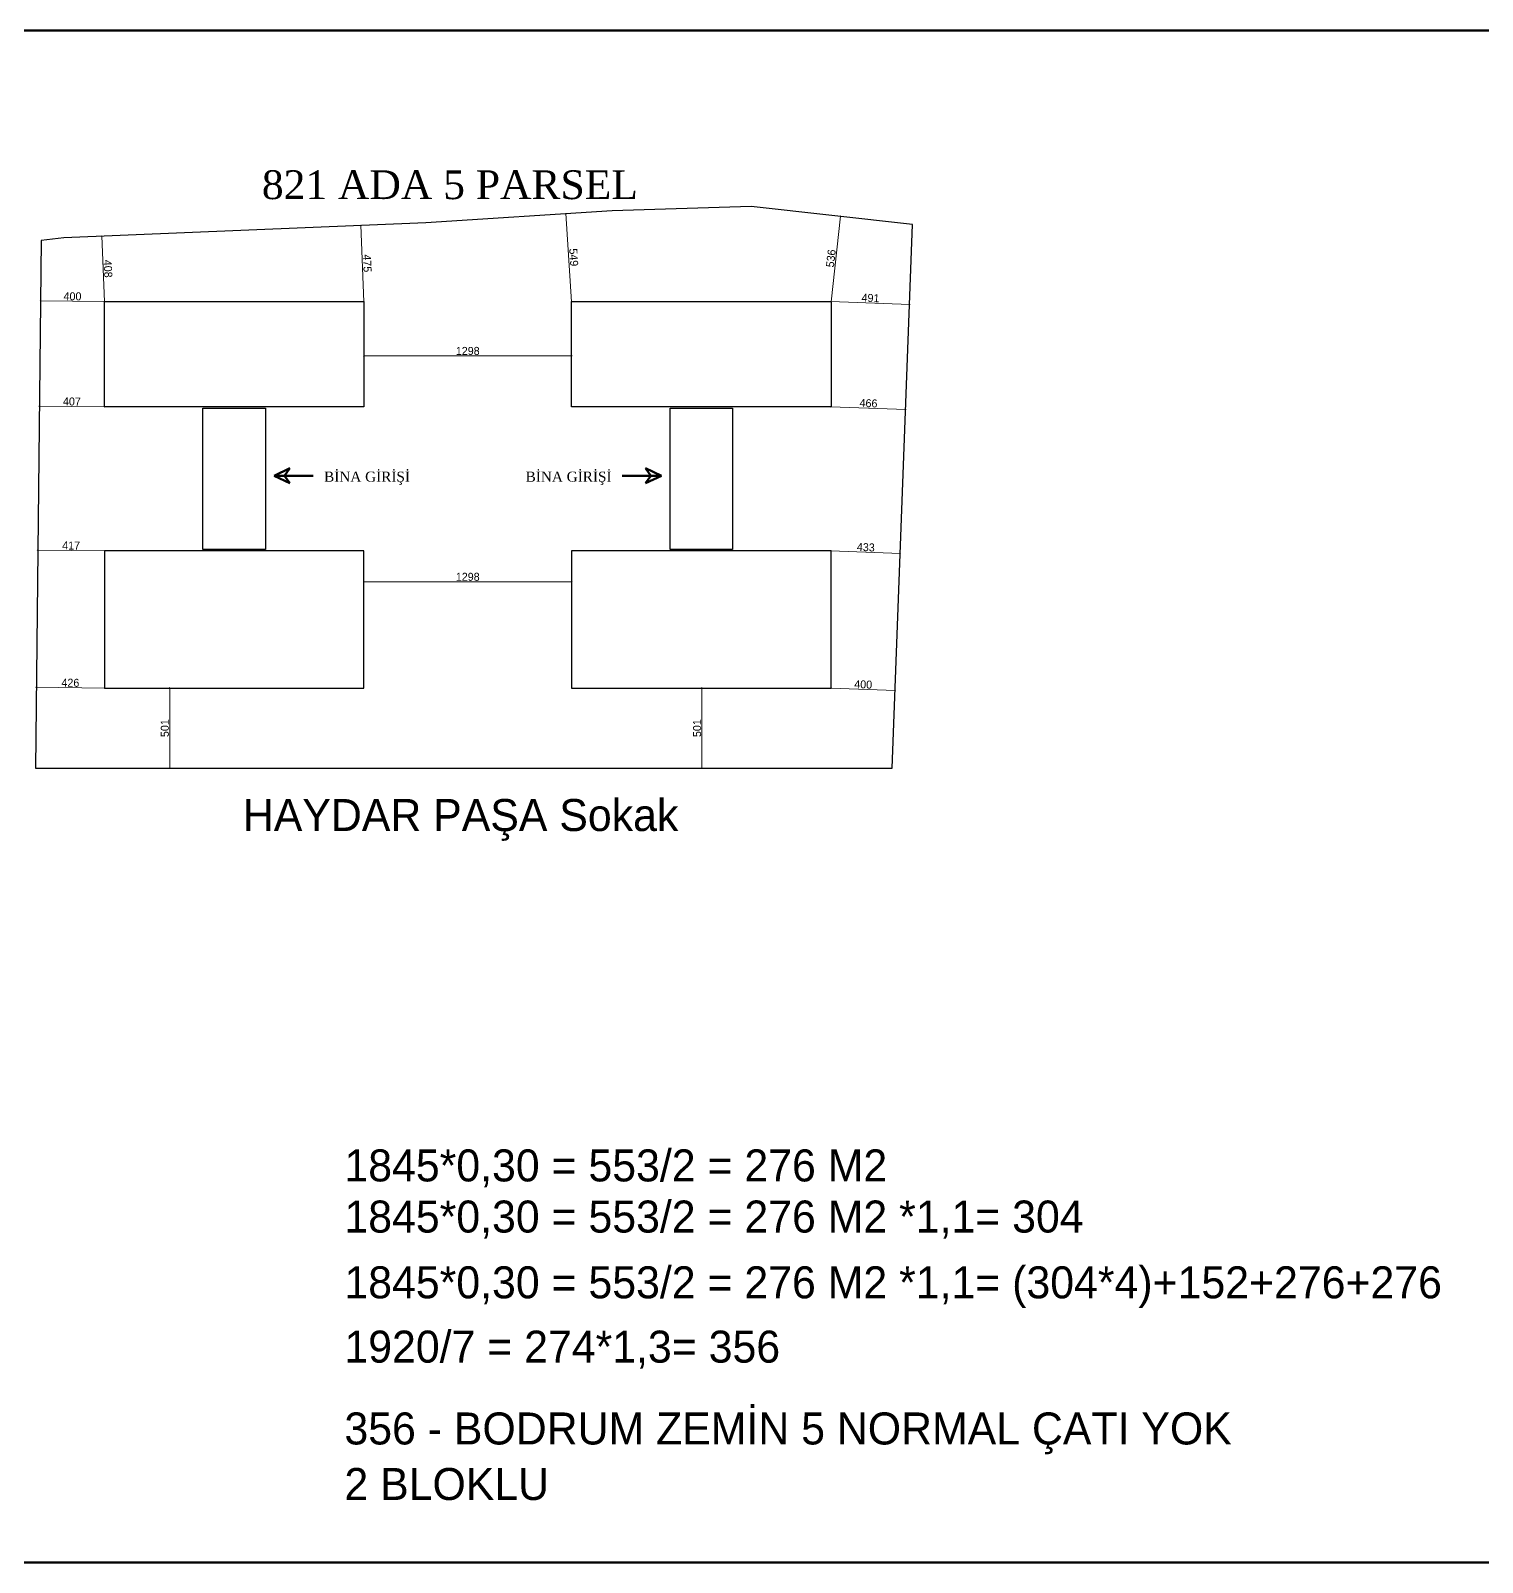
# Model space of a CAD drawing. Header units: centimetres. Extents: x 562865 to 1310255, y -148070 to 32737.
# Drawn here: x 603743 to 612811, y 1600 to 11172 of the extents above; entities that cross this region are included whole.
import ezdxf
from ezdxf.enums import TextEntityAlignment as Align

# ---------------------------------------------------------------- set-up
doc = ezdxf.new("R2010")
doc.units = ezdxf.units.CM
doc.header["$LTSCALE"] = 2.5
doc.layers.get('0').update_dxf_attribs({"color": 86})
for name, color, linetype, lineweight in [('DUVAR', 4, 'Continuous', 30), ('iç ölçü', 106, 'Continuous', 18), ('kolon', 1, 'Continuous', 53), ('Z_YOL_ADI', 7, 'Continuous', 0)]:
    doc.layers.add(name, color=color, linetype=linetype, lineweight=lineweight)
doc.layers.add('mahal', color=7, linetype='Continuous')
doc.styles.add('autodim', font='times.ttf')
doc.styles.add('PINAR', font='comic.ttf')
doc.dimstyles.new('TEMİZ ÖLÇÜ', dxfattribs={"dimtxt": 10, "dimasz": 5, "dimexe": 1.8, "dimexo": 0.625, "dimgap": 3, "dimtad": 1, "dimdec": 0, "dimrnd": 0.5, "dimzin": 1, "dimdsep": 46, "dimtxsty": 'PINAR', "dimblk": 'OBLIQUE', "dimcen": 0.9, "dimdle": 2, "dimclrd": 256, "dimclre": 256, "dimclrt": 7, "dimadec": 0, "dimazin": 0, "dimtfac": 1, "dimtdec": 0, "dimtofl": 0, "dimtmove": 2, "dimatfit": 2, "dimfxl": 10, "dimfxlon": 1, "dimlwd": -1, "dimlwe": -1, "dimarcsym": 0})

# ---------------------------------------------------------------- blocks, each defined once
blk = doc.blocks.new('_Oblique')
at = {"color": 0, "linetype": 'ByBlock', "lineweight": -2}
blk.add_line((-0.5, -0.5), (0.5, 0.5), dxfattribs=at)
blk = doc.blocks.new('*D1036')
at = {"layer": 'Defpoints', "color": 0}
for p in [(603777.6, 7068.3), (603777.6, 7068.3), (604203.8, 7063.7)]:
    blk.add_point(p, dxfattribs=at)
at = {"layer": 'iç ölçü'}
for p, q in [((604205.8, 7063.7), (603775.6, 7068.4)), ((603777.6, 7067.7), (603777.6, 7066.5)), ((604203.8, 7063.1), (604203.7, 7061.9))]:
    blk.add_line(p, q, dxfattribs=at)
at = {"layer": 'iç ölçü', "linetype": 'ByBlock', "xscale": 5, "yscale": 5, "zscale": 5}
for p, rotation in [((603777.6, 7068.3), 179.3812092931906), ((604203.8, 7063.7), 359.3812092931906)]:
    blk.add_blockref('_Oblique', p, dxfattribs=dict(at, rotation=rotation))
at = {"layer": 'iç ölçü', "color": 7, "insert": (603991, 7096.6), "char_height": 50, "attachment_point": 5, "rotation": 359.38121, "style": 'PINAR'}
blk.add_mtext('426', dxfattribs=at)
blk = doc.blocks.new('*D1037')
at = {"layer": 'Defpoints', "color": 0}
for p in [(604537.2, 7063.7), (604537.2, 6562.7), (604611.4, 6562.7)]:
    blk.add_point(p, dxfattribs=at)
at = {"layer": 'iç ölçü'}
for p, q in [((604606.4, 7063.7), (604613.2, 7063.7)), ((604611.4, 7065.7), (604611.4, 6560.7)), ((604606.4, 6562.7), (604613.2, 6562.7))]:
    blk.add_line(p, q, dxfattribs=at)
at = {"layer": 'iç ölçü', "linetype": 'ByBlock', "xscale": 5, "yscale": 5, "zscale": 5}
for p, rotation in [((604611.4, 7063.7), 90.00000000001332), ((604611.4, 6562.7), 270.0000000000134)]:
    blk.add_blockref('_Oblique', p, dxfattribs=dict(at, rotation=rotation))
at = {"layer": 'iç ölçü', "color": 7, "insert": (604581, 6813.2), "char_height": 50, "attachment_point": 5, "rotation": 90, "style": 'PINAR'}
blk.add_mtext('501', dxfattribs=at)
blk = doc.blocks.new('*D1038')
at = {"layer": 'Defpoints', "color": 0}
for p in [(607931.2, 7063.7), (607931.2, 6562.7), (607936.3, 6562.7)]:
    blk.add_point(p, dxfattribs=at)
at = {"layer": 'iç ölçü'}
for p, q in [((607931.8, 7063.7), (607938.1, 7063.7)), ((607936.3, 7065.7), (607936.3, 6560.7)), ((607931.8, 6562.7), (607938.1, 6562.7))]:
    blk.add_line(p, q, dxfattribs=at)
at = {"layer": 'iç ölçü', "linetype": 'ByBlock', "xscale": 5, "yscale": 5, "zscale": 5}
for p, rotation in [((607936.3, 7063.7), 90.00000000001332), ((607936.3, 6562.7), 270.0000000000134)]:
    blk.add_blockref('_Oblique', p, dxfattribs=dict(at, rotation=rotation))
at = {"layer": 'iç ölçü', "color": 7, "insert": (607905.9, 6813.2), "char_height": 50, "attachment_point": 5, "rotation": 90, "style": 'PINAR'}
blk.add_mtext('501', dxfattribs=at)
blk = doc.blocks.new('*D1039')
at = {"layer": 'Defpoints', "color": 0}
for p in [(608742.5, 7063.7), (609142.2, 7048.7), (609142.2, 7048.7)]:
    blk.add_point(p, dxfattribs=at)
at = {"layer": 'iç ölçü'}
for p, q in [((608740.5, 7063.8), (609144.2, 7048.6)), ((608742.6, 7064.4), (608742.6, 7065.5)), ((609142.3, 7049.3), (609142.3, 7050.5))]:
    blk.add_line(p, q, dxfattribs=at)
at = {"layer": 'iç ölçü', "linetype": 'ByBlock', "xscale": 5, "yscale": 5, "zscale": 5}
for p, rotation in [((608742.5, 7063.7), 177.8423566816754), ((609142.2, 7048.7), 357.8423566816754)]:
    blk.add_blockref('_Oblique', p, dxfattribs=dict(at, rotation=rotation))
at = {"layer": 'iç ölçü', "color": 7, "insert": (608943.5, 7086.2), "char_height": 50, "attachment_point": 5, "rotation": 357.84236, "style": 'PINAR'}
blk.add_mtext('400', dxfattribs=at)
blk = doc.blocks.new('*D1040')
at = {"layer": 'Defpoints', "color": 0}
for p in [(605824.4, 7846.7), (607121.9, 7846.7), (607121.9, 7727.6)]:
    blk.add_point(p, dxfattribs=at)
at = {"layer": 'iç ölçü'}
for p, q in [((605822.4, 7727.6), (607123.9, 7727.6)), ((605824.4, 7732.6), (605824.4, 7725.8)), ((607121.9, 7732.6), (607121.9, 7725.8))]:
    blk.add_line(p, q, dxfattribs=at)
at = {"layer": 'iç ölçü', "linetype": 'ByBlock', "xscale": 5, "yscale": 5, "zscale": 5, "rotation": 180}
blk.add_blockref('_Oblique', (605824.4, 7727.6), dxfattribs=at)
at = {"layer": 'iç ölçü', "linetype": 'ByBlock', "xscale": 5, "yscale": 5, "zscale": 5}
blk.add_blockref('_Oblique', (607121.9, 7727.6), dxfattribs=at)
at = {"layer": 'iç ölçü', "color": 7, "insert": (606473.1, 7758.6), "char_height": 50, "attachment_point": 5, "style": 'PINAR'}
blk.add_mtext('1298', dxfattribs=at)
blk = doc.blocks.new('*D1557')
at = {"layer": 'Defpoints', "color": 0}
for p in [(604186.9, 9886.8), (604186.9, 9886.8), (604203.8, 9479.2)]:
    blk.add_point(p, dxfattribs=at)
at = {"layer": 'iç ölçü'}
for p, q in [((604186.3, 9886.8), (604185.1, 9886.7)), ((604203.8, 9477.2), (604186.8, 9888.8)), ((604203.1, 9479.1), (604202, 9479.1))]:
    blk.add_line(p, q, dxfattribs=at)
at = {"layer": 'iç ölçü', "linetype": 'ByBlock', "xscale": 5, "yscale": 5, "zscale": 5}
for p, rotation in [((604186.9, 9886.8), 92.3652527230659), ((604203.8, 9479.2), 272.3652527230659)]:
    blk.add_blockref('_Oblique', p, dxfattribs=dict(at, rotation=rotation))
at = {"layer": 'iç ölçü', "color": 7, "insert": (604225.6, 9684.2), "char_height": 50, "attachment_point": 5, "rotation": 272.36525, "style": 'PINAR'}
blk.add_mtext('408', dxfattribs=at)
blk = doc.blocks.new('*D1558')
at = {"layer": 'Defpoints', "color": 0}
for p in [(605804.8, 9953.6), (605804.8, 9953.6), (605824.4, 9479.2)]:
    blk.add_point(p, dxfattribs=at)
at = {"layer": 'iç ölçü'}
for p, q in [((605824.5, 9477.2), (605804.7, 9955.6)), ((605804.8, 9953.6), (605803, 9953.5)), ((605824.4, 9479.2), (605822.6, 9479.1))]:
    blk.add_line(p, q, dxfattribs=at)
at = {"layer": 'iç ölçü', "linetype": 'ByBlock', "xscale": 5, "yscale": 5, "zscale": 5}
for p, rotation in [((605804.8, 9953.6), 92.36525272305833), ((605824.4, 9479.2), 272.3652527230583)]:
    blk.add_blockref('_Oblique', p, dxfattribs=dict(at, rotation=rotation))
at = {"layer": 'iç ölçü', "color": 7, "insert": (605845.1, 9717.7), "char_height": 50, "attachment_point": 5, "rotation": 272.36525, "style": 'PINAR'}
blk.add_mtext('475', dxfattribs=at)
blk = doc.blocks.new('*D1559')
at = {"layer": 'Defpoints', "color": 0}
for p in [(607086.3, 10027.3), (607086.3, 10027.3), (607121.9, 9479.2)]:
    blk.add_point(p, dxfattribs=at)
at = {"layer": 'iç ölçü'}
for p, q in [((607122, 9477.2), (607086.2, 10029.2)), ((607086.3, 10027.3), (607088.1, 10027.4)), ((607121.9, 9479.2), (607123.7, 9479.3))]:
    blk.add_line(p, q, dxfattribs=at)
at = {"layer": 'iç ölçü', "linetype": 'ByBlock', "xscale": 5, "yscale": 5, "zscale": 5}
for p, rotation in [((607086.3, 10027.3), 93.71504904154402), ((607121.9, 9479.2), 273.715049041544)]:
    blk.add_blockref('_Oblique', p, dxfattribs=dict(at, rotation=rotation))
at = {"layer": 'iç ölçü', "color": 7, "insert": (607135, 9755.2), "char_height": 50, "attachment_point": 5, "rotation": 273.71505, "style": 'PINAR'}
blk.add_mtext('549', dxfattribs=at)
blk = doc.blocks.new('*D1560')
at = {"layer": 'Defpoints', "color": 0}
for p in [(608801.8, 10011.4), (608801.8, 10011.4), (608742.5, 9479.2)]:
    blk.add_point(p, dxfattribs=at)
at = {"layer": 'iç ölçü'}
for p, q in [((608742.3, 9477.2), (608802, 10013.4)), ((608801.8, 10011.4), (608803.5, 10011.2)), ((608742.5, 9479.2), (608744.3, 9479))]:
    blk.add_line(p, q, dxfattribs=at)
at = {"layer": 'iç ölçü', "linetype": 'ByBlock', "xscale": 5, "yscale": 5, "zscale": 5}
for p, rotation in [((608801.8, 10011.4), 83.65005790702652), ((608742.5, 9479.2), 263.6500579070265)]:
    blk.add_blockref('_Oblique', p, dxfattribs=dict(at, rotation=rotation))
at = {"layer": 'iç ölçü', "color": 7, "insert": (608741.8, 9748.7), "char_height": 50, "attachment_point": 5, "rotation": 83.65006, "style": 'PINAR'}
blk.add_mtext('536', dxfattribs=at)
blk = doc.blocks.new('*D1561')
at = {"layer": 'Defpoints', "color": 0}
for p in [(608742.5, 9479.2), (609233.1, 9460.7), (609233.1, 9460.7)]:
    blk.add_point(p, dxfattribs=at)
at = {"layer": 'iç ölçü'}
for p, q in [((608740.5, 9479.2), (609235.1, 9460.6)), ((608742.6, 9479.8), (608742.6, 9481)), ((609233.1, 9461.3), (609233.2, 9462.5))]:
    blk.add_line(p, q, dxfattribs=at)
at = {"layer": 'iç ölçü', "linetype": 'ByBlock', "xscale": 5, "yscale": 5, "zscale": 5}
for p, rotation in [((608742.5, 9479.2), 177.8423566816753), ((609233.1, 9460.7), 357.8423566816752)]:
    blk.add_blockref('_Oblique', p, dxfattribs=dict(at, rotation=rotation))
at = {"layer": 'iç ölçü', "color": 7, "insert": (608989, 9500.9), "char_height": 50, "attachment_point": 5, "rotation": 357.84236, "style": 'PINAR'}
blk.add_mtext('491', dxfattribs=at)
blk = doc.blocks.new('*D1562')
at = {"layer": 'Defpoints', "color": 0}
for p in [(608742.5, 8821.4), (609208.4, 8803.9), (609208.4, 8803.9)]:
    blk.add_point(p, dxfattribs=at)
at = {"layer": 'iç ölçü'}
for p, q in [((608740.5, 8821.5), (609210.4, 8803.8)), ((608742.6, 8822.1), (608742.6, 8823.2)), ((609208.4, 8804.5), (609208.4, 8805.7))]:
    blk.add_line(p, q, dxfattribs=at)
at = {"layer": 'iç ölçü', "linetype": 'ByBlock', "xscale": 5, "yscale": 5, "zscale": 5}
for p, rotation in [((608742.5, 8821.4), 177.8423566816752), ((609208.4, 8803.9), 357.8423566816752)]:
    blk.add_blockref('_Oblique', p, dxfattribs=dict(at, rotation=rotation))
at = {"layer": 'iç ölçü', "color": 7, "insert": (608976.6, 8843.3), "char_height": 50, "attachment_point": 5, "rotation": 357.84236, "style": 'PINAR'}
blk.add_mtext('466', dxfattribs=at)
blk = doc.blocks.new('*D1563')
at = {"layer": 'Defpoints', "color": 0}
for p in [(608742.5, 7921.4), (609174.5, 7905.2), (609174.5, 7905.2)]:
    blk.add_point(p, dxfattribs=at)
at = {"layer": 'iç ölçü'}
for p, q in [((608740.5, 7921.5), (609176.5, 7905.1)), ((608742.6, 7922.1), (608742.6, 7923.2)), ((609174.5, 7905.8), (609174.6, 7907))]:
    blk.add_line(p, q, dxfattribs=at)
at = {"layer": 'iç ölçü', "linetype": 'ByBlock', "xscale": 5, "yscale": 5, "zscale": 5}
for p, rotation in [((608742.5, 7921.4), 177.8423566816749), ((609174.5, 7905.2), 357.8423566816749)]:
    blk.add_blockref('_Oblique', p, dxfattribs=dict(at, rotation=rotation))
at = {"layer": 'iç ölçü', "color": 7, "insert": (608959.7, 7943.5), "char_height": 50, "attachment_point": 5, "rotation": 357.84236, "style": 'PINAR'}
blk.add_mtext('433', dxfattribs=at)
blk = doc.blocks.new('*D1564')
at = {"layer": 'Defpoints', "color": 0}
for p in [(603786.9, 7926), (603786.9, 7926), (604203.8, 7921.4)]:
    blk.add_point(p, dxfattribs=at)
at = {"layer": 'iç ölçü'}
for p, q in [((604205.8, 7921.4), (603784.9, 7926)), ((603786.9, 7926), (603786.9, 7927.8)), ((604203.8, 7921.4), (604203.8, 7923.2))]:
    blk.add_line(p, q, dxfattribs=at)
at = {"layer": 'iç ölçü', "linetype": 'ByBlock', "xscale": 5, "yscale": 5, "zscale": 5}
for p, rotation in [((603786.9, 7926), 179.3812092931908), ((604203.8, 7921.4), 359.3812092931908)]:
    blk.add_blockref('_Oblique', p, dxfattribs=dict(at, rotation=rotation))
at = {"layer": 'iç ölçü', "color": 7, "insert": (603995.6, 7954.2), "char_height": 50, "attachment_point": 5, "rotation": 359.38121, "style": 'PINAR'}
blk.add_mtext('417', dxfattribs=at)
blk = doc.blocks.new('*D1565')
at = {"layer": 'Defpoints', "color": 0}
for p in [(603796.6, 8825.8), (603796.6, 8825.8), (604203.8, 8821.4)]:
    blk.add_point(p, dxfattribs=at)
at = {"layer": 'iç ölçü'}
for p, q in [((604205.8, 8821.4), (603794.6, 8825.9)), ((603796.6, 8825.2), (603796.6, 8824)), ((604203.8, 8820.8), (604203.7, 8819.6))]:
    blk.add_line(p, q, dxfattribs=at)
at = {"layer": 'iç ölçü', "linetype": 'ByBlock', "xscale": 5, "yscale": 5, "zscale": 5}
for p, rotation in [((603796.6, 8825.8), 179.381209293191), ((604203.8, 8821.4), 359.381209293191)]:
    blk.add_blockref('_Oblique', p, dxfattribs=dict(at, rotation=rotation))
at = {"layer": 'iç ölçü', "color": 7, "insert": (604000.5, 8854.2), "char_height": 50, "attachment_point": 5, "rotation": 359.38121, "style": 'PINAR'}
blk.add_mtext('407', dxfattribs=at)
blk = doc.blocks.new('*D1566')
at = {"layer": 'Defpoints', "color": 0}
for p in [(603803.7, 9483.5), (603803.7, 9483.5), (604203.8, 9479.2)]:
    blk.add_point(p, dxfattribs=at)
at = {"layer": 'iç ölçü'}
for p, q in [((604205.8, 9479.1), (603801.7, 9483.5)), ((603803.7, 9483.5), (603803.7, 9481.7)), ((604203.8, 9479.2), (604203.8, 9477.4))]:
    blk.add_line(p, q, dxfattribs=at)
at = {"layer": 'iç ölçü', "linetype": 'ByBlock', "xscale": 5, "yscale": 5, "zscale": 5}
for p, rotation in [((603803.7, 9483.5), 179.3812092931909), ((604203.8, 9479.2), 359.3812092931909)]:
    blk.add_blockref('_Oblique', p, dxfattribs=dict(at, rotation=rotation))
at = {"layer": 'iç ölçü', "color": 7, "insert": (604004.1, 9511.4), "char_height": 50, "attachment_point": 5, "rotation": 359.38121, "style": 'PINAR'}
blk.add_mtext('400', dxfattribs=at)
blk = doc.blocks.new('*D1567')
at = {"layer": 'Defpoints', "color": 0}
for p in [(605824.4, 9150.3), (607121.9, 9150.3), (607121.9, 9139)]:
    blk.add_point(p, dxfattribs=at)
at = {"layer": 'iç ölçü'}
for p, q in [((605822.4, 9139), (607123.9, 9139)), ((605824.4, 9144), (605824.4, 9137.2)), ((607121.9, 9144), (607121.9, 9137.2))]:
    blk.add_line(p, q, dxfattribs=at)
at = {"layer": 'iç ölçü', "linetype": 'ByBlock', "xscale": 5, "yscale": 5, "zscale": 5, "rotation": 180}
blk.add_blockref('_Oblique', (605824.4, 9139), dxfattribs=at)
at = {"layer": 'iç ölçü', "linetype": 'ByBlock', "xscale": 5, "yscale": 5, "zscale": 5}
blk.add_blockref('_Oblique', (607121.9, 9139), dxfattribs=at)
at = {"layer": 'iç ölçü', "color": 7, "insert": (606473.1, 9170), "char_height": 50, "attachment_point": 5, "style": 'PINAR'}
blk.add_mtext('1298', dxfattribs=at)

msp = doc.modelspace()

# ---------------------------------------------------------------- linework, layer by layer
at = {"layer": 'DUVAR'}
for p, q in [((608243.9, 10073.5), (607375.2, 10046)), ((609252, 9961.3), (608243.9, 10073.5)), ((606210.3, 9970.4), (603949.1, 9877)), ((607375.2, 10046), (606210.3, 9970.4)), ((609123.9, 6562.7), (609252, 9961.3)), ((603807.8, 9861.2), (603772.1, 6562.7)), ((603949.1, 9877), (603807.8, 9861.2)), ((603772.1, 6562.7), (609123.9, 6562.7))]:
    msp.add_line(p, q, dxfattribs=at)
for points in [[(605824.4, 9479.2), (605824.4, 8821.4), (604203.8, 8821.4), (604203.8, 9479.2)], [(608742.5, 9479.2), (608742.5, 8821.4), (607121.9, 8821.4), (607121.9, 9479.2)], [(605209.1, 8813.4), (605209.1, 7929.4), (604819.1, 7929.4), (604819.1, 8813.4)], [(608127.2, 8813.4), (608127.2, 7929.4), (607737.2, 7929.4), (607737.2, 8813.4)], [(605824.4, 7063.7), (605824.4, 7921.4), (604203.8, 7921.4), (604203.8, 7063.7)], [(608742.5, 7063.7), (608742.5, 7921.4), (607121.9, 7921.4), (607121.9, 7063.7)]]:
    msp.add_lwpolyline(points, close=True, dxfattribs=at)
for points in [[(605209.1, 8371.4), (605209.1, 7929.4), (604819.1, 7929.4), (604819.1, 8371.4)], [(608127.2, 8371.4), (608127.2, 7929.4), (607737.2, 7929.4), (607737.2, 8371.4)]]:
    msp.add_lwpolyline(points, dxfattribs=at)
at = {"layer": 'kolon', "color": 3}
for p, q in [((605262.9, 8390.4), (605362.4, 8436.7)), ((605362.4, 8436.7), (605329.2, 8390.4)), ((607683.4, 8390.4), (607583.9, 8436.7)), ((607583.9, 8436.7), (607617, 8390.4)), ((605507.7, 8390.4), (605262.9, 8390.4)), ((605262.9, 8390.4), (605362.4, 8344.1)), ((605362.4, 8344.1), (605329.2, 8390.4)), ((607438.6, 8390.4), (607683.4, 8390.4)), ((607683.4, 8390.4), (607583.9, 8344.1)), ((607583.9, 8344.1), (607617, 8390.4))]:
    msp.add_line(p, q, dxfattribs=at)
msp.add_lwpolyline([(602807.8, 11171.8), (618381.1, 11171.8), (618381.1, 1600.2), (602807.8, 1600.2)], close=True, dxfattribs=at)

# ---------------------------------------------------------------- texts
at = {"layer": 'mahal', "style": 'autodim'}
for s, height, p in [('821 ADA 5 PARSEL', 180, (606361.5, 10119.1)), ('BİNA GİRİŞİ', 63, (605844, 8353.1)), ('BİNA GİRİŞİ', 63, (607103, 8353.1))]:
    msp.add_text(s, height=height, dxfattribs=at).set_placement(p, align=Align.CENTER)
at = {"layer": 'Z_YOL_ADI', "style": 'PINAR'}
for s, p in [('HAYDAR PAŞA Sokak', (605068.4, 6170.3)), ('1845*0,30 = 553/2 = 276 M2', (605702.7, 3980.7)), ('1845*0,30 = 553/2 = 276 M2 *1,1= 304', (605702.7, 3661.1)), ('1845*0,30 = 553/2 = 276 M2 *1,1= (304*4)+152+276+276', (605702.7, 3250.1)), ('1920/7 = 274*1,3= 356', (605702.7, 2848.3)), ('356 - BODRUM ZEMİN 5 NORMAL ÇATI YOK', (605702.7, 2336.9)), ('2 BLOKLU', (605702.7, 1989.9))]:
    msp.add_text(s, height=200, dxfattribs=at).set_placement(p)

# ---------------------------------------------------------------- dimensions: what is measured, and where the dimension line sits
at = {"layer": 'iç ölçü'}
for p1, p2, distance, picture, middle in [((605824.4, 9479.2), (605804.8, 9953.6), 0, '*D1558', (605845.1, 9717.7)), ((607121.9, 9479.2), (607086.3, 10027.3), 0, '*D1559', (607135, 9755.2)), ((608742.5286, 9479.1622), (608801.7599, 10011.418), 0, '*D1560', (608741.7944, 9748.6675)), ((604203.8, 9479.2), (604186.9, 9886.8), 0, '*D1557', (604225.6, 9684.2)), ((604203.8, 9479.2), (603803.7, 9483.5), 0, '*D1566', (604004.1, 9511.4)), ((608742.5, 9479.2), (609233.1, 9460.7), 0, '*D1561', (608989, 9500.9)), ((604203.8, 8821.4), (603796.6, 8825.8), 0, '*D1565', (604000.5, 8854.2)), ((608742.5, 8821.4), (609208.4, 8803.9), 0, '*D1562', (608976.6, 8843.3)), ((604203.8, 7921.4), (603786.9, 7926), 0, '*D1564', (603995.6, 7954.2)), ((608742.5, 7921.4), (609174.5, 7905.2), 0, '*D1563', (608959.7, 7943.5)), ((604203.8, 7063.7), (603777.6, 7068.3), 0, '*D1036', (603991, 7096.6)), ((608742.5, 7063.7), (609142.2, 7048.7), 0, '*D1039', (608943.5, 7086.2)), ((604537.2, 7063.7), (604537.2, 6562.7), 74.3, '*D1037', (604581, 6813.2)), ((607931.2, 7063.7), (607931.2, 6562.7), 5.2, '*D1038', (607905.9, 6813.2))]:
    dim = msp.add_aligned_dim(p1=p1, p2=p2, distance=distance, dimstyle='TEMİZ ÖLÇÜ', override={"dimtxt": 50, "dimfxl": 5, "dimarcsym": 1}, dxfattribs=at)
    dim.commit()
    dim.dimension.update_dxf_attribs({"geometry": picture, "text_midpoint": middle})
for base, p1, p2, picture, middle in [((607121.8829, 9139.0361), (605824.4036, 9150.3059), (607121.8829, 9150.3059), '*D1567', (606473.1432, 9170.0131)), ((607121.8829, 7727.5824), (605824.4036, 7846.7202), (607121.8829, 7846.7202), '*D1040', (606473.1432, 7758.5594))]:
    dim = msp.add_linear_dim(base=base, p1=p1, p2=p2, dimstyle='TEMİZ ÖLÇÜ', override={"dimtxt": 50, "dimfxl": 5, "dimarcsym": 1}, dxfattribs=at)
    dim.commit()
    dim.dimension.update_dxf_attribs({"geometry": picture, "text_midpoint": middle})

doc.saveas('drawing.dxf')
